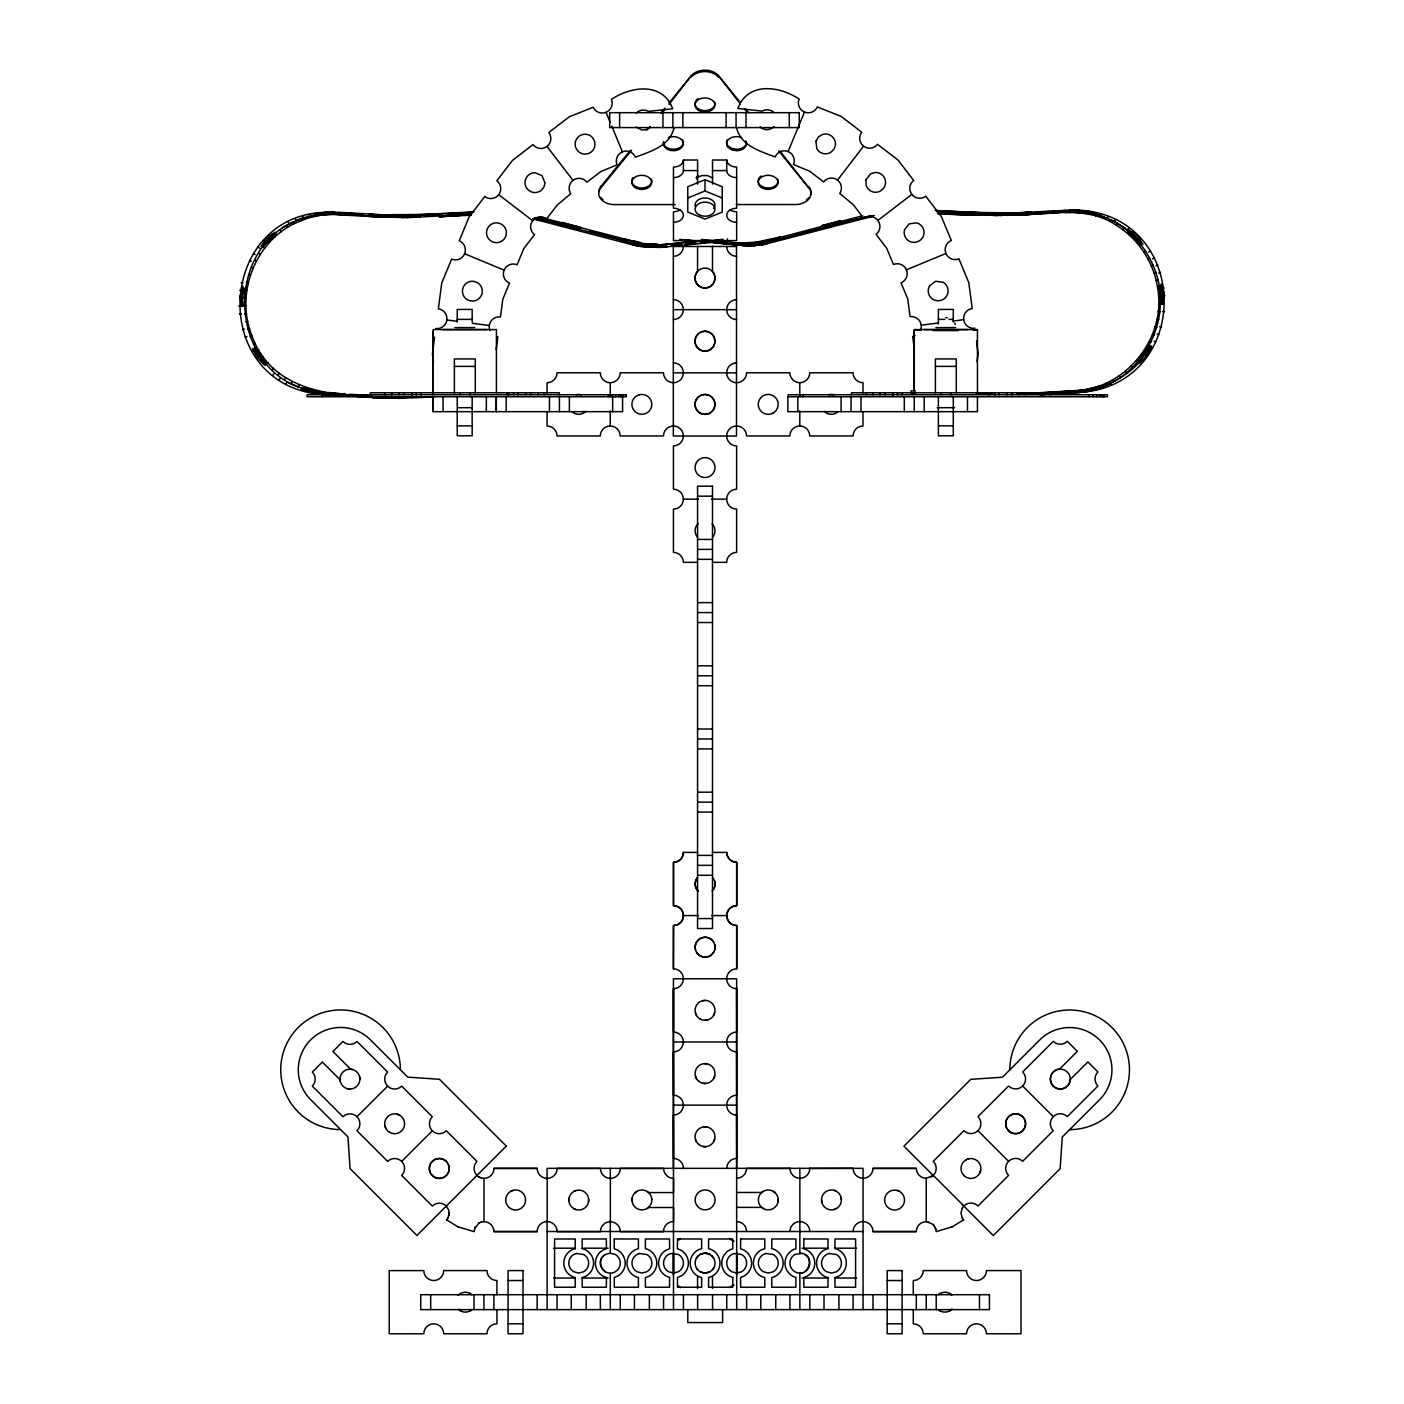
<?xml version="1.0" encoding="UTF-8"?>
<svg xmlns="http://www.w3.org/2000/svg" width="1404" height="1404" viewBox="0 0 1404 1404"><rect width="100%" height="100%" fill="white"/><g stroke="black" fill="none" stroke-linecap="round" stroke-linejoin="round"><path stroke-width="1.5" d="M673.429 1275.095L673.429 1253.316M673.429 1168.339L673.429 978.764L736.626 978.764L736.626 1168.339M736.626 1275.095L736.626 1253.316M1073.06 212.144L1069.339 212.162L1074.446 212.215L1074.516 210.196L1069.269 210.179L1089.381 211.618L1073.095 210.161L1073.06 212.144L1089.03 213.566L1084.134 212.653M415.373 216.865L402.334 217.55L354.317 215.672L339.926 214.865L339.943 212.864L333.766 212.478L314.303 213.777L334.45 212.232L324.043 212.443M873.112 216.198L766.654 243.857C760.371 246.753 723.481 244.822 754.51 245.016M343.734 214.549L343.752 212.548L328.922 212.215L331.098 212.109L331.151 214.11L407.511 217.62L471.533 214.356M245.331 287.451L243.822 306.002M1064.723 393.506L1079.571 392.471L1079.571 390.47L1049.086 394.471L1064.723 393.506L1064.758 391.505L1084.327 389.996M345.472 394.068L315.935 391.892L315.654 393.857C206.827 378.009 218.954 211.267 329.343 212.25M243.559 290.172L241.418 306.528L239.996 296.437L242.945 286.276L243.559 290.172L245.507 290.452M299.034 385.24L298.262 387.065C229.414 360.477 226.184 252.422 293.383 221.832L294.261 223.605C254.089 243.243 235.082 295.086 252.141 336.223C269.638 386.486 325.395 397.139 372.2 395.173M1039.943 394.717L1073.305 392.716L1073.323 390.856C1124.674 390.084 1166.619 338.785 1157.686 288.329C1153.948 262.706 1138.626 239.084 1116.584 225.43C1089.206 206.686 1055.211 213.338 1024.376 214.794L1024.323 213.443M1073.288 212.057L1075.552 212.074L1075.587 210.073M1057.651 393.717L1057.668 392.734L1042.014 394.612M1158.844 285.732C1169.041 337.557 1127.517 392.488 1073.305 392.716M776.763 238.066L780.326 236.978L749.613 243.576L749.578 245.56L765.285 243.278L871.2 215.567M766.426 243.664L766.233 241.909L751.035 244.015L751 245.998L747.016 245.946L714.847 242.945M1160.757 286.995L1161.266 284.029L1164.074 294.05L1162.881 304.264L1160.757 286.995L1158.809 287.311M1075.552 212.074L1076.482 210.091M1052.474 211.32L1077.5 210.056L1077.447 212.057L1080.659 212.302M243.524 288.785L241.962 296.595L242.523 305.159L240.558 305.195M402.334 217.55L402.386 215.549L473.955 211.864M393.102 215.163L396.63 217.322L385.117 216.971L389.417 216.918M407.511 217.62L407.581 215.619L473.534 212.267M667.795 246.42L644.594 246.928L644.664 244.928L640.873 244.524L657.651 244.401L644.664 244.928M714.548 242.172L660.828 247.402L652.93 247.262L653 245.279L643.962 243.436L645.401 244.243L645.103 246.209L644.067 246.016M862.688 215.742L764.706 241.453L765.127 243.401L757.44 244.928L757.247 242.945L769.357 239.663M383.871 216.936L380.431 216.795L380.502 214.794L370.937 214.426M394.875 215.233L396.7 215.321L394.489 215.286L394.401 217.216L393.032 217.164M395.788 217.216L395.858 215.233L407.581 215.619M378.904 216.778L378.975 214.794L402.386 215.549M380.431 216.795L380.221 214.777M239.926 298.21L241.874 298.315M384.064 216.742L384.169 214.759L395.858 215.233M384.169 214.759L372.446 214.689L384.134 215.391M568.796 1200.683L568.936 1198.086M588.504 1201.771L588.645 1199.174M631.976 1200.683L632.116 1198.086M778.062 1201.771L778.202 1199.174M295.349 218.813L296.068 220.656L314.531 215.549L333.643 214.461L333.766 212.478M340.207 395.244L328.641 394.454L328.764 392.453M338.82 214.233L338.943 212.25M742.014 244.858L746.823 245.665M1079.571 392.471C1193.698 385.135 1191.698 214.847 1077.5 210.056L1079.255 210.196M679.817 239.417L745.612 245.524L745.77 243.541L749.613 243.576M747.016 245.946L747.174 243.98L751.035 244.015M644.594 246.928L640.68 246.49L640.803 245.296L662.776 246.191M652.93 247.262L648.999 246.841L649.174 244.875L644.348 244.05M241.26 294.507L240.768 306.142L238.803 306.212M1080.36 212.618L1080.571 210.635M757.616 244.805L767.462 242.243L765.303 242.839M1080.501 212.759L1080.729 210.793L1065.004 210.354L1019.673 212.741L1019.76 214.724M1081.484 212.741L1081.712 210.758M496.174 349.596L497.876 336.662M449.21 1213.003L447.946 1218.11M448.929 1215.706L448.859 1210.441L446.296 1205.983M977.044 361.688L978.114 353.51L976.552 341.049M872.937 1231.641L916.233 1231.641L916.636 1228.939M434.573 337.048L432.432 353.79L433.503 361.969M741.663 245.261L741.926 243.296L745.77 243.541M743.049 245.682L743.313 243.699L747.174 243.98M317.234 393.787L320.656 393.998L300.982 389.505L316.514 393.699L317.515 391.821L320.902 392.032L301.913 387.802M319.27 393.699L319.708 391.751M328.641 394.454L320.832 393.611L321.13 391.646M636.995 244.7L636.819 245.858L640.68 246.49M316.514 393.699L317.515 391.821M318.813 393.594L319.112 391.628M758.423 244.559L745.612 245.524M624.376 239.382L622.639 238.627L640.961 243.418C643.225 249.456 613.618 237.557 624.341 240.646L589.733 231.151M641.716 243.454L640.593 245.367L644.296 245.998M1088.1 214.005L1088.504 212.057L1080.729 210.793M1108.177 216.462L1107.44 218.304L1092.716 213.864L1093.102 211.916M633.239 243.875L633.011 244.98L636.819 245.858L656.159 246.665M630.87 242.102L641.277 245.331L641.681 243.401L539.417 216.988M749.894 243.103C724.482 245.472 766.18 239.049 762.811 244.735L751 245.998M749.789 245.437L753.772 244.858M307.95 392.348L308.406 390.417M308.933 392.295L309.389 390.365M312.162 392.155L312.618 390.224M320.832 393.611L313.127 392.102L313.583 390.172M307.845 392.032L308.318 390.101L307.125 389.768M311.039 391.874L311.512 389.943M648.999 246.841L639.627 244.612L640.101 242.699M1095.559 215.9L1096.12 214.005L1088.504 212.057M1100.174 215.76L1100.736 213.847M303.948 389.996L304.58 388.101M313.127 392.102L305.598 389.926L306.212 388.03M303.159 389.785L303.79 387.89M1109.862 221.639L1110.739 219.866C1142.084 235.223 1161.494 269.866 1160.915 304.194C1163.425 298.561 1162.108 291.47 1160.301 285.696M1163.267 303.913L1161.319 303.755M1102.842 218.462L1103.562 216.602L1096.12 214.005M714.794 949.648L713.706 952.052A9.951 9.951 0 0 1 696.472 952.245L695.454 949.859A9.951 9.951 0 0 1 704.913 937.223A9.951 9.951 0 0 1 714.671 949.63A9.951 9.951 0 0 0 714.724 944.506M713.706 1015.232L714.671 1012.828M713.706 1078.412L714.671 1076.008M713.706 1141.61L714.671 1139.188M979.606 1173.2L980.571 1170.796M673.955 128.168C669.638 146.086 650.403 151.492 635.363 157.23L635.152 156.599A9.951 9.951 0 0 0 624.271 151.263L621.814 152.106A9.951 9.951 0 0 0 616.479 162.969L617.093 164.794L600.859 171.534L586.907 182.239L585.643 180.8A9.951 9.951 0 0 0 573.569 179.958L571.603 181.66A9.951 9.951 0 0 0 570.761 193.752L557.265 204.984L546.542 218.936L545.507 218.146A9.951 9.951 0 0 0 533.502 219.726L531.923 221.797A9.951 9.951 0 0 0 533.502 233.801L534.538 234.591L523.815 248.561L517.076 264.829L515.882 264.321A9.951 9.951 0 0 0 504.685 268.954L503.703 271.358A9.951 9.951 0 0 0 508.336 282.555L509.529 283.046L502.79 299.315L500.473 316.935A9.951 9.951 0 0 0 489.978 330.607M788.1 151.597L804.492 112.004M475.324 1226.552L474.061 1231.641L457.967 1226.798M474.394 1229.062L478.957 1222.902M962.319 1208.037L960.985 1213.003L962.249 1218.11M1125.973 228.554L1114.478 221.499L1115.355 219.708M286.03 383.836L286.96 382.081L305.598 389.926M291.207 383.59L292.137 381.853M262.548 246.735L269.322 238.592L276.36 233.678L262.32 247.473M695.822 100.895L696.331 100.053A9.951 7.038 0 0 1 697.911 98.596M727.43 139.593L726.921 140.453A9.951 7.038 0 0 0 727.921 145.788L731.554 148.368L736.538 149.298A9.951 7.038 0 0 0 743.576 147.244L745.155 145.788A9.951 7.038 0 0 0 746.489 142.26M1116.584 225.43L1117.619 223.727M279.291 379.747L280.361 378.097M284.468 379.501L285.556 377.851M1149.192 349.561L1145.98 354.387L1147.559 355.581M1145.576 353.773C1162.705 324.184 1121.252 382.379 1145.576 353.773L1147.173 354.949C1122.358 384.169 1164.758 324.675 1147.173 354.949M562.337 222.446L580.694 227.36M1122.954 229.782L1124.13 228.185M1127.57 229.642L1128.746 228.045M712.144 890.943L713.829 888.872A9.951 9.951 0 0 0 714.724 881.308M696.349 1258.247L697.911 1256.159M712.495 1269.602L713.706 1267.987M837.504 180.133L863.565 146.156A9.951 9.951 0 0 1 861.74 132.204L841.294 116.514L817.356 106.95A9.951 9.951 0 0 1 806.668 112.671L804.194 111.916A9.951 9.951 0 0 1 798.472 101.228L799.139 99.052C779.343 85.89 747.876 81.537 737.872 108.441L762.144 111.091A9.951 9.951 0 0 1 774.148 112.671M446.56 1219.9L447.876 1217.988M962.249 1208.16L963.899 1205.983A9.951 9.951 0 0 1 977.974 1205.983L1008.581 1175.376A9.951 9.951 0 0 1 1008.581 1161.301L977.974 1130.694A9.951 9.951 0 0 0 977.974 1116.619L1008.581 1086.012A9.951 9.951 0 0 0 1022.656 1086.012L1053.263 1116.619A9.951 9.951 0 0 0 1053.263 1130.694L1022.656 1161.301A9.951 9.951 0 0 0 1008.581 1161.301M272.938 375.079L274.149 373.517M278.115 374.833L279.326 373.288M712.495 537.223L713.583 535.837A9.951 9.951 0 0 0 713.706 525.886L712.144 523.797M1074.516 211.32L1072.831 212.197L1072.884 210.214L1074.516 212.197M254.949 347.701C260.477 365.093 276.799 371.92 255.528 347.964M598.753 191.734A15.76 11.144 0 0 1 601.087 186.205L630.221 150.526M646.858 130.133L649.631 126.729M660.74 113.145L664.899 108.038M669.059 102.948L691.242 75.763A15.76 11.144 0 0 1 718.55 75.781L740.434 102.615M675.201 204.58L614.057 204.598A15.76 11.144 0 0 1 601.087 187.609L631.607 150.228M662.126 112.846L664.899 109.459M669.059 104.352L691.242 75.763M1128.763 233.38L1127.552 231.502L1136.345 238.066L1141.487 245.507L1128.763 233.38L1130.027 231.853L1128.781 229.94L1137.731 236.644L1143.014 244.261L1130.027 231.853M1130.799 233.31L1132.08 231.8M274.026 233.977L275.149 232.134L266.058 238.978L260.986 246.49L274.026 233.977L275.289 235.486M1128.939 234.696L1130.238 233.204M1130.08 234.731L1131.378 233.257M1132.466 234.591L1133.783 233.099M272.183 369.638L273.534 368.181M1138.468 363.232C1125.271 377.325 1107.194 386.609 1088.153 389.592M657.914 246.367L652.456 247.069L652.316 245.086M401.684 1161.406A9.951 9.951 0 0 0 387.609 1161.406L357.002 1130.799A9.951 9.951 0 0 0 357.002 1116.742L387.609 1086.134A9.951 9.951 0 0 0 401.684 1086.134L432.292 1116.742A9.951 9.951 0 0 0 432.292 1130.799L401.684 1161.406A9.951 9.951 0 0 1 401.684 1175.481L432.292 1206.089A9.951 9.951 0 0 1 446.367 1206.089M1134.467 240.102L1135.889 238.75M1139.065 239.961L1140.504 238.592M649.631 245.016L653.843 244.629M266.725 363.917L268.182 362.601M645.787 244.822L650.034 244.629M641.961 244.419L646.244 244.419M645.752 246.788L663.478 246.858L654.018 246.613M274.57 233.257L270.112 236.943L268.813 235.451M641.821 246.367L651.754 247.016L647.911 246.648M638.188 243.787L640.961 243.418M1139.504 245.981L1141.048 244.752M458.213 1295.225L460.266 1293.611A9.951 9.951 0 0 1 470.428 1293.611M763.197 1191.364L761.81 1192.47L736.679 1192.47M952 1309.125L949.964 1310.722A9.951 9.951 0 0 1 939.802 1310.722L938.416 1309.634L940.013 1310.845M774.148 126.746L769.69 129.308A9.951 9.951 0 0 1 760.073 126.746M877.833 220.481L911.88 194.349M605.335 1254.492C594.015 1260.476 604.457 1278.535 615.285 1271.726A9.951 9.951 0 0 0 615.285 1254.492L610.301 1253.158L605.335 1254.492A9.951 9.951 0 0 0 605.335 1271.726M977.974 1130.694L975.903 1132.273A9.951 9.951 0 0 1 963.899 1130.694L933.291 1161.301A9.951 9.951 0 0 1 933.291 1175.376L963.899 1205.983M802.456 1253.509L795.243 1254.299A9.951 9.951 0 0 0 794.559 1271.533C808.493 1280.308 816.795 1253.298 799.876 1253.158M962.495 1204.72L993.312 1235.538L1060.143 1168.69L1062.266 1137.029L1099.56 1099.736A42.295 42.295 0 0 0 1099.56 1039.925A42.295 42.295 0 0 0 1039.75 1039.925L1002.456 1077.219L970.796 1079.325L903.948 1146.173L933.221 1175.446L926.184 1178.395M931.15 1177.061L933.221 1175.481M256.581 357.985L258.16 356.809L254.931 351.983M257.564 357.95C282.116 384.871 239.031 326.641 257.564 357.95L259.143 356.756M260.775 357.792L262.355 356.616M261.758 357.757L263.338 356.563M585.608 411.495L583.52 413.057A9.951 9.951 0 0 1 573.569 412.934L572.183 411.828M837.907 411.828L836.275 413.057A9.951 9.951 0 0 1 826.324 412.934L824.288 411.319M470.217 1310.845L471.832 1309.634L470.428 1310.722A9.951 9.951 0 0 1 460.266 1310.722M635.029 1192.926L637.1 1191.364M646.84 1208.721L648.472 1207.51L673.569 1207.51L673.569 1221.691M940.013 1293.488L938.381 1294.699L939.802 1293.611A9.951 9.951 0 0 1 949.964 1293.611L951.35 1294.699M949.753 1310.845L951.368 1309.634M257.072 357.3L258.669 356.125M260.319 357.142L261.899 355.967M326.342 214.321L318.199 215.04L318.094 212.952M1144.014 252.281L1145.664 251.193M1148.63 252.141L1150.28 251.053M252.176 351.404L253.843 350.368M257.353 351.158L259.02 350.123M952.14 1226.903L963.688 1219.778M282.397 227.659L300.526 218.568L323.271 212.706L323.499 214.689L308.494 217.848L294.261 223.605M1099.244 386.872L1102.737 385.451L1084.274 389.926M1147.981 258.968L1149.7 258.02M1152.579 258.81L1154.316 257.862M1102.789 387.644L1083.783 391.927L1099.823 388.768L1102.789 387.644L1102.158 385.767M253.527 344.226L255.282 343.331M1151.35 265.953L1153.158 265.163M1155.948 265.812L1157.756 265.023M834.151 1209.511L836.556 1208.475M965.847 1159.774L968.234 1158.756M906.352 269.866L945.998 253.457M479.027 1223.024L481.432 1222.024M705.019 179.712L687.784 186.75L687.784 212.074L705.019 219.112L722.253 212.074L722.253 186.75L705.019 179.712L705.019 190.979L687.784 198.017M245.138 337.206L246.964 336.469M250.316 336.96L252.141 336.223M510.652 1191.241L513.074 1190.276A9.951 9.951 0 0 1 525.552 1200.174A9.951 9.951 0 0 1 512.899 1209.634L510.442 1208.475A9.951 9.951 0 0 1 510.723 1191.364L513.144 1190.399M576.096 1209.634L573.709 1208.598A9.951 9.951 0 0 1 573.92 1191.364L576.324 1190.399M700.227 1254.439L705.229 1253.158L710.178 1254.562M709.95 1271.796L704.966 1273.059L699.999 1271.655M754.738 245.524L750.034 245.121L762.565 244.471L780.115 238.978M1154.106 273.218L1155.966 272.587M1158.704 273.078L1160.581 272.446M839.399 223.183L873.376 215.532M242.559 329.694L244.436 329.115M247.736 329.449L249.631 328.887M952.21 1226.798L936.135 1231.641L935.854 1228.939M825.675 226.553L822.112 227.641L825.956 226.816M774.622 238.662L767.391 240.628M768.655 241.927L772.375 240.926M827.833 225.956L830.238 225.289M835.503 224.289L833.256 224.956L873.06 215.83M769.866 241.593L761.301 244.278L761.003 242.313L764.706 241.453M1086.766 389.628L1097.103 387.522M780.238 239.119L830.589 225.623L828.149 226.255M830.08 223.692L840.715 220.674L821.603 225.728L827.64 224.342M770.954 239.663L767.268 240.628M772.726 241.242L762.249 243.875L765.566 243.12L765.075 241.19L761.284 241.927L762.39 243.769M832.747 224.622L835.187 223.991M770.217 241.909L766.075 242.98L765.075 241.19M774.815 240.277L778.816 239.277M1156.212 280.695L1158.124 280.238M766.005 241.716C762.758 245.103 727.851 242.471 750.842 243.787M764.882 242.278L753.474 244.12L741.838 243.927M766.408 242.716L754.913 244.524L743.242 244.296M845.383 221.674L874.271 215.514M376.921 214.601L382.941 214.777L382.836 216.76L369.006 216.356L380.133 216.778M245.823 321.744L247.736 321.34M758.107 244.507C763.056 247.455 760.88 238.364 761.81 243.787M761.161 242.225L753.439 243.366L753.509 245.367M1160.845 287.241L1162.793 286.925M1157.686 288.329L1160.81 287.995M1161.108 288.224L1163.056 287.925M1162.284 288.189L1164.232 287.89M921.235 325.202L938.241 322.99M953.123 321.06L963.741 319.673M481.361 1221.901L484.011 1221.691A9.951 9.951 0 0 1 493.611 1229.062M239.382 314.127L241.33 313.899M244.559 313.882L246.507 313.654M686.047 243.927L687.82 243.734M702.614 1000.701L705.194 1000.42M704.878 1020.304L707.458 1020.006M974.832 328.167L973.358 328.343A9.951 9.951 0 0 1 963.881 320.796L963.583 318.217A9.951 9.951 0 0 1 971.129 308.74L972.235 308.617L968.795 282.678L958.897 258.792L957.686 259.284A9.951 9.951 0 0 1 946.507 254.65L945.506 252.246A9.951 9.951 0 0 1 950.139 241.049L951.35 240.558L941.452 216.69L925.71 196.174L924.692 196.964A9.951 9.951 0 0 1 912.67 195.384L911.091 193.331A9.951 9.951 0 0 1 912.67 181.309L913.706 180.519L897.963 160.003L877.518 144.331A9.951 9.951 0 0 1 863.565 146.156M802.456 1272.726L799.876 1273.024L799.876 1309.634M663.144 246.806L667.374 246.367M671.603 245.928L680.062 245.068L671.481 245.718M671.709 245.998L682.046 244.945M684.994 244.665L695.752 243.559L685.784 244.278M705.317 242.664L700.649 243.12M653 245.279L707.862 240.839M714.373 240.189L723.042 239.329M718.883 241.751L727.535 240.891L727.36 238.908M696.595 240.909L656.212 245.454M671.287 245.367L675.535 244.945M686.17 243.927L690.417 243.506M672.007 245.472L676.114 245.086M660.898 246.437L665.163 246.051M671.551 245.454L675.815 245.068L671.814 245.349M695.577 240.997L684.081 242.243L695.577 241.576M453.036 214.005L458.81 213.426L447.314 214.163M660.143 246.42L664.18 246.069M672.253 245.349L676.272 244.998M659.301 246.402L665.566 245.875M455.809 215.532L439.224 216.918L458.125 215.409M664.794 247.104L664.618 245.735L652.965 245.981L641.505 244.191M318.322 214.917L331.151 214.11L328.905 214.215M1017.97 214.847L1006.931 215.321L1030.554 214.285L994.471 215.391M651.456 244.524L663.267 244.928L647.683 244.085M1021.322 393.857L1033.046 393.383L1016.759 393.84M1078.781 212.162L1064.829 212.53L1064.811 210.53M1032.133 393.401L1038.907 392.945L1018.69 393.804M1159.335 295.595L1161.301 295.454M1162.179 295.489L1164.144 295.366M935.31 210.53L996.208 213.548L1030.448 212.302M1024.604 214.619L1030.448 214.285L996.261 215.532L937.381 212.618M1026.271 213.32L1036.029 212.724L1026.236 212.724M1024.007 393.84L1064.758 391.505M1158.476 296.068L1161.354 295.928M1162.196 295.946L1165.057 295.805M1024.692 212.724L1025.85 212.583M403.071 397.999L372.622 397.49L384.626 397.876L378.22 397.665M1019.637 393.84L1027.851 393.418M1029.957 393.295L1075.903 390.558L1076.026 392.541M1025.201 393.541L1027.359 393.418M1024.516 212.618L1031.396 212.232L1029.974 214.285L1044.4 213.566L1058.827 212.741L1058.827 210.74M1030.22 214.285L1031.501 214.215M750.719 245.261L754.65 245.033M1028.904 393.295L1026.412 393.664L1033.046 393.331L1029.816 393.506M1036.012 212.25L1050.403 211.46M373.148 397.455L365.11 396.963L376.956 397.472M329.062 212.215L331.098 212.109M463.215 214.408L469.743 214.075M1034.45 393.331L1033.484 393.383M1017.882 212.864L1006.861 213.338L1022.902 212.811M363.425 396.665L392.541 396.648M460.073 213.583L449.438 214.057L464.478 213.513M441.031 216.234L460.161 215.567M464.391 215.374L470.726 215.075M992.277 213.303L1022.323 212.899M387.943 396.63L372.604 396.77M325.359 212.373L327.044 212.302M325.465 214.356L327.097 214.285M447.472 216.146L470.954 215.251M433.783 397.016L398.859 398.367L374.271 397.279M1031.203 393.436L1032.782 393.383M240.944 306.107L242.91 306.054M243.98 305.967L245.946 305.897M1025.903 393.822L1033.484 393.611M438.75 214.268L380.502 214.794M395.858 216.83L408.775 216.655M387.715 217.058L420.27 216.918M387.785 215.075L439.645 214.847L385.187 214.987L394.489 215.286M630.115 243.155L642.312 245.963L657.721 246.7M385.117 216.971L406.984 216.918M673.464 222.306A9.951 7.038 0 0 0 683.415 215.268A9.951 7.038 0 0 0 673.464 208.231L673.464 167.058A9.951 7.038 0 0 0 683.415 160.021L697.595 160.021L697.595 184.135M736.661 222.306A9.951 7.038 0 0 1 726.71 215.268A9.951 7.038 0 0 1 736.661 208.231L736.661 167.058A9.951 7.038 0 0 1 726.71 160.021L712.53 160.021L712.53 184.117M673.464 177.624A9.951 7.038 0 0 0 683.415 170.586L697.595 170.586M712.53 170.586L726.71 170.586A9.951 7.038 0 0 0 736.661 177.624M736.328 204.545L795.278 204.528A15.672 11.074 0 0 0 808.844 187.908L780.115 151.263M991.944 212.952L1015.303 212.969L950.49 212.057M746.173 245.138L750.21 245.156M673.323 309.67L736.503 309.67M457.248 319.375L472.165 319.375M938.381 319.375L944.769 319.375M949.034 319.375L953.298 319.375M454.878 327.588L474.78 327.588M935.889 327.588L955.791 327.588M920.831 330.08L914.285 330.08L914.285 336.627M973.112 330.08L977.482 330.08M933.397 330.572L958.283 330.572M454.387 366.391L475.272 366.391M935.397 366.391L956.282 366.391M673.323 372.85L736.503 372.85M457.792 407.686L471.867 407.686M937.223 407.686L954.457 407.686M433.116 411.67L433.116 396.753L433.046 411.67L622.604 411.67L622.534 394.752M457.248 425.851L472.165 425.851M938.381 425.851L953.298 425.851M697.56 496.156L712.495 496.156M610.249 410.863L610.249 426.009A9.951 9.951 0 0 1 620.199 435.96L663.478 435.96A9.951 9.951 0 0 1 673.429 426.009A9.951 9.951 0 0 1 683.379 435.96A9.951 9.951 0 0 1 673.429 445.91L673.429 489.206A9.951 9.951 0 0 1 683.379 499.157L698.543 499.157M711.53 499.157L726.675 499.157A9.951 9.951 0 0 0 736.626 509.108L736.626 552.386A9.951 9.951 0 0 0 726.675 562.337L712.495 562.337M697.56 539.434L712.495 539.434M697.56 549.385L712.495 549.385M697.56 559.336L712.495 559.336M697.56 562.337L683.379 562.337A9.951 9.951 0 0 0 673.429 552.386L673.429 509.108A9.951 9.951 0 0 0 683.379 499.157M697.56 602.632L712.495 602.632M697.56 612.583L712.495 612.583M697.56 622.534L712.495 622.534M697.56 665.812L712.495 665.812M697.56 675.763L712.495 675.763M697.56 685.714L712.495 685.714M697.56 729.009L712.495 729.009M697.56 738.96L712.495 738.96M697.56 748.911L712.495 748.911M697.56 792.189L712.495 792.189M697.56 802.14L712.495 802.14M697.56 812.091L712.495 812.091M697.683 852.403L683.379 852.386A9.951 9.951 0 0 1 673.429 862.337L673.429 905.633A9.951 9.951 0 0 1 683.379 915.584L698.543 915.584M712.495 852.386L726.798 852.403A9.951 9.951 0 0 0 736.749 862.354L736.749 905.65A9.951 9.951 0 0 0 726.798 915.601A9.951 9.951 0 0 0 736.749 925.552L736.749 968.83A9.951 9.951 0 0 0 726.675 978.764A9.951 9.951 0 0 0 736.626 988.714L736.749 1032.028A9.951 9.951 0 0 0 726.675 1041.961A9.951 9.951 0 0 0 736.626 1051.912L736.749 1095.208A9.951 9.951 0 0 0 726.675 1105.141A9.951 9.951 0 0 0 736.626 1115.092L736.749 1158.405A9.951 9.951 0 0 0 726.728 1168.339M697.56 855.387L712.495 855.387M697.56 865.338L712.495 865.338M697.56 875.289L712.495 875.289M711.53 915.584L726.675 915.584A9.951 9.951 0 0 1 736.626 905.633L736.626 862.337A9.951 9.951 0 0 1 726.675 852.386M697.56 918.567L712.495 918.567M673.429 1041.961L736.626 1041.961M673.429 1105.141L736.626 1105.141M493.892 1168.339L537.17 1168.339A9.951 9.951 0 0 0 547.191 1178.395L547.191 1221.691M935.784 1229.062L933.291 1224.481L926.254 1221.568L926.254 1178.289A9.951 9.951 0 0 1 916.303 1168.339L873.007 1168.339A9.951 9.951 0 0 1 863.056 1178.289A9.951 9.951 0 0 1 853.106 1168.339L809.757 1168.444M537.241 1168.444L493.962 1168.444A9.951 9.951 0 0 1 484.011 1178.395L484.011 1221.691M789.855 1168.444L746.559 1168.444A9.951 9.951 0 0 1 736.679 1178.289M872.937 1168.444L916.233 1168.444M736.679 1207.387L761.793 1207.387L763.407 1208.598M493.892 1231.519L537.17 1231.519A9.951 9.951 0 0 1 547.121 1221.568A9.951 9.951 0 0 1 557.072 1231.519M547.121 1231.519L863.056 1231.519M916.303 1231.519L873.007 1231.519A9.951 9.951 0 0 0 863.056 1221.568A9.951 9.951 0 0 0 853.106 1231.519M537.241 1231.641L493.962 1231.641L493.541 1228.939M557.142 1231.641L600.421 1231.641A9.951 9.951 0 0 1 610.371 1221.691L610.371 1178.395A9.951 9.951 0 0 0 620.322 1168.444L663.618 1168.444A9.951 9.951 0 0 0 673.569 1178.395L673.569 1192.575L648.437 1192.575L647.051 1191.487M663.618 1231.641L620.322 1231.641A9.951 9.951 0 0 0 610.371 1221.691M553.65 1248.191L575.447 1248.191M581.976 1248.191L608.125 1248.191M802.053 1248.191L828.202 1248.191M834.731 1248.191L856.528 1248.191M553.65 1278.044L575.447 1278.044M581.976 1278.044L608.125 1278.044M802.053 1278.044L828.202 1278.044M834.731 1278.044L856.528 1278.044M508.072 1280.536L523.008 1280.536M887.188 1280.536L902.123 1280.536M508.072 1323.814L523.008 1323.814M887.188 1323.814L902.123 1323.814M991.715 213.004L1012.793 213.057M1012.863 215.058L955.422 214.443M746.559 245.209L750.508 245.226M1078.57 212.144L1076.429 212.092M937.521 213.583L1015.373 214.952L962.056 214.935L964.092 215.058L937.854 213.706M1075.376 210.249L1072.884 210.214L1076.657 210.319M1160.213 302.895L1162.196 302.931M639.838 244.507L637.907 244.05L639.469 244.489M650.105 246.63L655.159 246.735M1161.477 303.352L1163.442 303.387M1158.616 303.843L1162.512 303.931M368.883 214.356L377.518 214.654M368.919 216.356L377.43 216.637M357.142 396.7L374.219 397.507M372.92 397.472L375.061 397.367M976.868 393.243L992.154 393.804M385.837 214.882L383.31 214.777L383.222 216.778L385.749 216.865M387.135 214.935L388.417 214.987M387.048 216.918L388.346 216.971M915.426 390.979L911.091 390.821L910.95 392.804L915.303 392.962M976.113 393.26L991.277 393.84M367.199 216.286L368.866 216.356L368.69 214.865M370.744 214.443L378.975 214.794M647.068 246.42L655.65 247.192M936.801 210.582L979.483 212.671M938.82 212.671L949.525 213.197M968.778 214.145L990.189 215.181M362.969 214.092L339.943 212.864M370.919 395.173L365.233 394.945L368.62 395.208M372.481 214.215L343.752 212.548M349.35 394.278L367.111 395.261M704.281 1063.635L706.861 1063.776M703.193 1083.326L705.791 1083.467M704.281 1126.815L706.861 1126.956M703.193 1146.524L705.791 1146.664M704.281 1253.193L706.861 1253.333M703.193 1272.901L705.791 1273.042M650.192 246.49L654.159 246.718M243.085 298.052L246.051 298.122M326.167 394.857L323.464 394.7L323.569 392.699L326.132 392.857L326.167 394.857L330.028 395.103M333.643 214.461L339.926 214.865M243.12 297.595L245.086 297.718M239.944 297.736L241.892 297.876M948.349 213.794L944.453 213.531L952.825 214.233M1077.5 210.056L1078.816 210.161M953.281 212.162L960.582 212.741M950.771 211.969L958.09 212.636M945.84 317.637L947.402 317.76M695.893 240.839L693.997 240.681L695.401 240.839M742.365 244.928L712.407 242.26M707.3 241.821L709.897 242.05M742.488 244.945L714.882 242.576L742.839 245.016M715.759 240.575L718.023 240.786M701.351 239.452L741.926 243.296M734.625 242.857L743.313 243.699M680.133 239.575L695.313 241.049M713.513 242.488L742.856 245.384M435.714 328.466L437.188 328.624A9.951 9.951 0 0 0 446.683 321.077L446.963 318.497A9.951 9.951 0 0 0 439.417 309.02L438.329 308.898L441.751 282.976L451.649 259.073L452.86 259.565A9.951 9.951 0 0 0 464.04 254.931L465.04 252.527A9.951 9.951 0 0 0 460.407 241.348L459.213 240.839L469.094 216.971L484.836 196.455L485.854 197.244A9.951 9.951 0 0 0 497.876 195.665L499.455 193.612A9.951 9.951 0 0 0 497.876 181.59L496.841 180.8L512.583 160.302L533.029 144.612A9.951 9.951 0 0 0 546.981 146.455L573.043 180.414M1162.688 311.46L1164.653 311.688M1158.072 311.6L1160.037 311.828M350.21 395.138L329.694 392.523L329.694 394.506M341.628 394.857L345.507 395.314M446.805 319.954L457.423 321.34M472.306 323.271L489.312 325.5M928.764 1222.024L926.184 1221.691A9.951 9.951 0 0 0 916.566 1229.062M481.361 1177.938L484.011 1178.395M352.65 1069.515L350.649 1069.216L332.906 1051.473L342.927 1041.452A9.951 9.951 0 0 0 357.002 1041.452L387.609 1072.059A9.951 9.951 0 0 0 387.609 1086.134M347.262 1088.662L349.842 1089.048M244.875 290.101L246.823 290.382M241.014 290.277L242.962 290.575M239.698 290.347L241.646 290.628M580.185 229.291L561.846 224.359L565.882 224.833M243.594 289.154L245.524 289.47M241.295 289.277L243.243 289.575M1085.116 212.618L1092.716 213.864M637.785 242.945L640.452 243.348L640.242 245.331L633.011 244.98L533.432 218.989M644.91 246.016L641.33 245.402L641.786 243.383L640.663 243.208L645.401 244.243M638.767 243.313L642.488 243.98M625.254 240.839L628.413 241.506M310.284 390.786L314.057 391.523M532.695 218.585L562.407 224.675L532.958 218.48M1156.878 319.287L1158.809 319.673M575.271 226.307L577.5 226.799M640.171 245.103L645.103 246.209M535.064 217.638L564.496 224.587M633.379 242.752L642.769 245.384M246.349 282.292L248.262 282.748M241.172 282.537L243.085 282.994M633.116 241.892L635.433 242.453L632.098 241.646M632.625 243.822L634.906 244.401M535.17 217.936L641.277 245.331M633.871 240.839L640.294 242.559L639.627 244.612M1159.634 326.676L1161.512 327.255M1155.018 326.834L1156.914 327.395M564.075 223.183L565.777 223.745M577.606 227.869L580.484 228.887M248.473 274.64L250.351 275.272M305.001 389.101L302.667 388.188M1157.124 334.029L1158.967 334.766M1152.508 334.187L1154.351 334.907M897.051 1190.399L899.455 1191.364A9.951 9.951 0 0 1 899.666 1208.598L897.279 1209.634A9.951 9.951 0 0 1 884.643 1200.174A9.951 9.951 0 0 1 897.051 1190.399L899.525 1191.241M833.923 1190.276L836.345 1191.241M705.019 190.979L722.253 198.017M464.548 253.738L504.194 270.165M478.957 1176.956L481.432 1178.061M397.332 1114.197L399.719 1115.215M251.263 267.216L253.071 268.006M1103.562 216.602L1114.478 221.499M1154 341.137L1155.755 342.032M1149.385 341.295L1151.157 342.172M254.668 260.056L256.388 261.004M249.491 260.302L251.211 261.249M446.49 1219.778L458.037 1226.903M1145.664 348.087L1147.349 349.122M258.669 253.229L260.319 254.317M253.492 253.475L255.142 254.563M1142.698 353.878L1144.295 355.036M1145.102 354.422L1146.682 355.598M1142.242 354.51L1143.839 355.686M1141.364 354.545L1142.944 355.721M949.753 1293.488L951.824 1295.05M773.148 1191.241L775.236 1192.803M470.217 1293.488L471.832 1294.699M458.388 1309.283L460.477 1310.845M636.398 127.027L640.856 129.607A9.951 9.951 0 0 0 650.473 127.027M498.666 194.647L532.713 220.761M432.292 1130.799L434.345 1132.396A9.951 9.951 0 0 0 446.367 1130.799L476.974 1161.406A9.951 9.951 0 0 0 476.974 1175.481L479.027 1177.061M263.25 246.771L264.794 248.017M258.073 247.016L259.617 248.262M1130.553 232.099L1133.537 234.556M1136.538 360.582L1138.012 361.899M712.776 178.115L707.511 175.57L702.369 175.57A9.951 7.038 0 0 0 696.331 178.852M268.375 240.751L269.796 242.12M263.197 240.997L264.619 242.365M1131.185 366.181L1132.554 367.62M273.991 235.223L275.289 236.697M272.78 235.275L274.096 236.749M270.007 235.398L271.323 236.89M271.727 234.082L273.008 235.591M745.91 109.336L748.648 112.689M718.55 75.781L740.434 104.036M744.541 109.056L747.279 112.425M778.746 151L808.844 187.908M1125.394 371.288L1126.622 372.85M712.495 877.518L713.706 878.922A9.951 9.951 0 0 1 713.706 888.855M711.986 1256.001L713.583 1258.037M696.472 1268.198L697.56 1269.585M962.319 1217.988L963.618 1219.9M933.221 1224.604L934.801 1226.657M697.56 537.241L696.349 535.626A9.951 9.951 0 0 1 698.086 523.622M280.063 230.186L281.239 231.783M1119.164 375.868L1120.252 377.518M286.539 225.711L287.574 227.413M745.647 140.997L746.156 141.857A9.951 7.038 0 0 1 745.155 147.192L743.576 148.648A9.951 7.038 0 0 1 736.538 150.702L731.554 149.772L727.921 147.192A9.951 7.038 0 0 1 726.921 141.857L727.921 140.154A9.951 7.038 0 0 1 733.959 136.872L736.538 136.644A9.951 7.038 0 0 1 741.505 137.574M682.467 139.593L682.958 140.453A9.951 7.038 0 0 1 681.958 145.788L680.378 147.244A9.951 7.038 0 0 1 666.321 147.244L664.724 145.788A9.951 7.038 0 0 1 663.39 142.26M1112.582 379.87L1113.53 381.625M288.189 222.078L289.084 223.85M1110.283 383.152L1111.073 384.959M1105.668 383.292L1106.457 385.117M695.454 1013.056L696.472 1015.443M695.454 1076.236L696.472 1078.623M695.454 1139.434L696.472 1141.821M954.702 323.078L955.299 324.517M736.591 127.887C740.908 145.788 760.143 151.193 775.183 156.95L775.394 156.318A9.951 9.951 0 0 1 786.275 150.983L788.732 151.808A9.951 9.951 0 0 1 794.067 162.689L793.453 164.514L809.704 171.235L823.657 181.958L824.903 180.519A9.951 9.951 0 0 1 836.995 179.677L838.943 181.379A9.951 9.951 0 0 1 839.785 193.471L853.281 204.686L864.004 218.655L865.039 217.866A9.951 9.951 0 0 1 877.044 219.445L878.623 221.516A9.951 9.951 0 0 1 877.044 233.52L876.008 234.31L886.731 248.28L893.471 264.531L894.664 264.04A9.951 9.951 0 0 1 905.861 268.673L906.861 271.077A9.951 9.951 0 0 1 902.21 282.274L901.017 282.766L907.756 299.034L910.073 316.637A9.951 9.951 0 0 1 920.568 330.309M606.054 112.302L610.143 122.201M611.793 126.149L622.446 151.878M384.994 1126.236L385.96 1128.64M300.526 218.568L301.263 220.41M1100.718 385.819L1101.35 387.697M1103.105 385.942L1103.719 387.82M1101.649 385.977L1102.263 387.873M1099.946 386.03L1100.578 387.925M1098.49 386.082L1099.121 387.978M307.932 215.953L308.494 217.848M302.755 216.181L303.317 218.094M1095.91 387.855L1096.384 389.768M1093.067 387.943L1093.558 389.873M1095.699 388.083L1096.173 390.031M1094.839 388.118L1095.295 390.049M1091.961 388.206L1092.435 390.137M1091.101 388.241L1091.557 390.172M315.531 213.987L315.935 215.935M310.354 214.233L310.758 216.181M1087.433 389.54L1087.749 391.505M1085.397 389.61L1085.713 391.576M1084.941 389.68L1085.239 391.663M1083.537 389.733L1083.835 391.698M761.723 241.857L762.003 243.822M914.373 349.315L912.67 336.363A9.951 9.951 0 0 0 915.18 335.696M359.599 1076.622L359.915 1079.202A9.951 9.951 0 0 1 344.875 1087.644A9.951 9.951 0 0 1 345.086 1070.41A9.951 9.951 0 0 1 359.915 1079.202M340.312 1081.554L340.101 1079.799L322.341 1062.021L312.32 1072.059A9.951 9.951 0 0 1 312.32 1086.134L342.927 1116.742A9.951 9.951 0 0 1 357.002 1116.742M322.165 212.759L322.411 214.724M319.182 212.899L319.428 214.882M841.119 1197.507L841.417 1200.087A9.951 9.951 0 0 1 826.359 1208.458A9.951 9.951 0 0 1 826.623 1191.224A9.951 9.951 0 0 1 841.417 1200.087M821.515 1199.771L821.814 1202.351M323.306 212.636L323.517 214.601M320.182 212.776L320.393 214.759M1162.688 292.05L1163.196 301.755M758.915 245.384L758.722 243.401M660.828 247.402L660.687 245.419M1069.62 210.214L1069.743 212.197M1080.501 390.417L1080.624 392.4M1065.004 210.354L1065.127 212.337M1020.761 212.759L1020.866 214.742M1012.547 213.303L1012.635 215.286M1011.319 213.268L1011.406 215.251M1020.392 212.776L1020.48 214.759M1009.178 213.215L1009.248 215.198M1008.019 215.163L1007.949 213.18M754.966 245.805L754.896 243.822M1010.81 213.285L1010.88 215.268M1000.806 213.724L1000.876 215.707M1008.774 213.232L1008.827 215.216M996.261 215.532L996.208 213.548M329.958 212.162L330.028 214.163M656.879 247.437L656.826 245.454M648.508 247.104L648.472 245.121M330.747 212.144L330.8 214.145M344.419 395.524L344.384 393.541M1104.176 394.752L1104.176 396.753M1103.667 394.752L1103.667 396.753M1102.175 394.752L1102.175 396.753M1099.806 394.752L1099.806 396.753M1096.717 394.752L1096.717 396.753M1093.119 394.752L1093.119 396.753M1089.258 394.752L1089.258 396.753M1040.487 394.752L1040.487 392.769L851.421 392.769L851.421 394.752M1025.569 392.769L1025.569 394.752M1019.093 392.769L1019.093 394.752M1011.793 392.769L1011.793 394.752M1006.808 392.769L1006.808 394.752M999.192 392.769L999.192 394.752M994.558 392.769L994.558 394.752M989.574 392.769L989.574 394.752M988.311 392.769L988.311 394.752M979.483 1294.699L979.483 1309.634M977.482 393.278L977.43 329.571L914.25 329.571L914.25 392.769M977.43 396.753L977.43 411.67L787.872 411.67L787.872 396.753L1107.423 396.753L1107.423 394.752L788.241 394.752L788.241 396.753M967.988 329.571L923.709 329.571M967.479 396.753L967.479 411.67M956.282 392.769L956.282 358.933L935.397 358.933L935.397 392.769M953.298 321.972L953.298 309.424L938.381 309.424L938.381 324.078M953.298 396.753L953.298 435.802L938.381 435.802L938.381 396.753M950.929 392.769L950.929 394.752M940.978 392.769L940.978 394.752M936.205 1294.699L936.205 1309.634M926.254 1294.699L926.254 1309.634M924.201 396.753L924.201 411.67M916.303 1294.699L916.303 1309.634M914.285 339.733L914.285 393.278M914.25 396.753L914.25 411.67M913.284 1294.699L913.284 1280.536A9.951 9.951 0 0 0 923.235 1270.585L966.531 1270.585A9.951 9.951 0 0 0 976.482 1280.536A9.951 9.951 0 0 0 986.433 1270.585L1021.006 1270.585L1021.006 1333.8L986.433 1333.765A9.951 9.951 0 0 0 976.482 1323.814A9.951 9.951 0 0 0 966.531 1333.765L923.235 1333.765A9.951 9.951 0 0 0 913.284 1323.814L913.284 1309.634M904.299 396.753L904.299 411.67M902.333 392.769L902.333 394.752M897.367 392.769L897.367 394.752M893.26 392.769L893.26 394.752M892.716 392.769L892.716 394.752M885.099 392.769L885.099 394.752M880.132 392.769L880.132 394.752M873.007 1294.699L873.007 1309.634M872.814 392.769L872.814 394.752M866.356 392.769L866.356 394.752M863.056 1309.634L863.056 1168.339L547.121 1168.339L547.121 1179.22M863.004 392.857L863.004 382.73A9.951 9.951 0 0 1 853.053 372.78L809.757 372.78A9.951 9.951 0 0 1 799.806 382.73L799.806 395.717M863.004 411.828L863.004 426.009A9.951 9.951 0 0 0 853.053 435.96L809.757 435.96A9.951 9.951 0 0 0 799.806 426.009L799.806 410.863M861.003 396.753L861.003 411.67M853.106 1294.699L853.106 1309.634M851.052 396.753L851.052 411.67M841.101 396.753L841.101 411.67M838.925 1294.699L838.925 1309.634M824.008 1294.699L824.008 1309.634M809.827 1294.699L809.827 1309.634M803.158 394.752L803.158 396.753M799.876 1168.339L799.876 1253.21M797.823 396.753L797.823 411.67M789.925 1294.699L789.925 1309.634M789.294 112.671L789.294 127.588M775.745 1294.699L775.745 1309.634M760.81 1294.699L760.81 1309.634M746.63 1294.699L746.63 1309.634M746.015 112.671L746.015 127.588M736.749 1252.315L736.749 1273.954M736.626 968.813L736.626 925.534A9.951 9.951 0 0 1 726.675 915.584M736.626 988.714L736.679 1309.634M736.065 112.671L736.065 127.588M726.71 160.021L726.71 170.586M726.728 1294.699L726.728 1309.634M726.114 112.671L726.114 127.588M722.621 1309.634L722.621 1322.568L687.802 1322.568L687.802 1309.634M712.495 246.402L712.495 271.498L713.706 273.131A9.951 9.951 0 0 1 713.583 283.082L711.986 285.117A9.951 9.951 0 0 1 697.911 284.942L696.349 282.871A9.951 9.951 0 0 1 696.472 272.92L697.56 271.534L697.56 246.402M712.495 1275.885L712.495 1288.433M712.548 1294.699L712.548 1309.634M697.56 1275.867L697.56 1288.433M697.63 1294.699L697.63 1309.634M683.415 160.021L683.415 170.586M683.45 1294.699L683.45 1309.634M682.835 112.671L682.835 127.588M673.499 1309.634L673.429 988.714A9.951 9.951 0 0 0 683.379 978.764A9.951 9.951 0 0 0 673.429 968.813L673.551 925.552A9.951 9.951 0 0 0 683.379 915.584M673.551 988.732L673.551 1032.028A9.951 9.951 0 0 1 683.379 1041.961A9.951 9.951 0 0 1 673.429 1051.912L673.551 1095.208A9.951 9.951 0 0 1 683.379 1105.141A9.951 9.951 0 0 1 673.429 1115.092L673.551 1158.405M673.551 1252.315L673.551 1273.954M673.429 968.813L673.429 925.534A9.951 9.951 0 0 0 683.502 915.601A9.951 9.951 0 0 0 673.551 905.65L673.551 862.354A9.951 9.951 0 0 0 683.502 852.403M672.885 112.671L672.885 127.588M663.548 1294.699L663.548 1309.634M662.934 112.671L662.934 127.588M649.368 1294.699L649.368 1309.634M634.433 1294.699L634.433 1309.634M623.043 394.752L623.043 396.753M621.042 394.752L621.042 396.753M620.252 1294.699L620.252 1309.634M619.638 112.671L619.638 127.588M618.673 394.752L618.673 396.753M615.584 394.752L615.584 396.753M612.653 396.753L612.653 411.67M611.986 394.752L611.986 396.753M547.069 392.857L547.069 382.73A9.951 9.951 0 0 0 557.019 372.78L600.298 372.78A9.951 9.951 0 0 0 610.249 382.73L610.249 395.717M610.301 1168.339L610.301 1179.22M610.301 1220.62L610.301 1253.158M610.301 1273.059L610.301 1309.634M608.125 394.752L608.125 396.753M601.087 186.205L601.087 187.609M600.35 1294.699L600.35 1309.634M586.188 1294.699L586.188 1309.634M571.252 1294.699L571.252 1309.634M569.375 396.753L569.375 411.67M559.354 394.752L559.354 392.769L370.287 392.769L370.287 394.752M559.424 396.753L559.424 411.67M557.072 1294.699L557.072 1309.634M549.473 396.753L549.473 411.67M547.069 411.828L547.069 426.009A9.951 9.951 0 0 1 557.019 435.96L600.298 435.96A9.951 9.951 0 0 1 610.249 426.009M547.121 1220.62L547.121 1309.634M544.436 392.769L544.436 394.752M537.96 392.769L537.96 394.752M537.17 1294.699L537.17 1309.634M530.659 392.769L530.659 394.752M525.675 392.769L525.675 394.752M518.058 392.769L518.058 394.752M513.425 392.769L513.425 394.752M508.441 392.769L508.441 394.752M507.177 392.769L507.177 394.752M506.177 396.753L506.177 411.67M496.928 1294.699L496.928 1280.536A9.951 9.951 0 0 1 486.977 1270.585L443.699 1270.585A9.951 9.951 0 0 1 433.748 1280.536A9.951 9.951 0 0 1 423.797 1270.585L389.224 1270.62L389.224 1333.8L423.797 1333.765A9.951 9.951 0 0 1 433.748 1323.814A9.951 9.951 0 0 1 443.699 1333.765L486.977 1333.765A9.951 9.951 0 0 1 496.928 1323.814L496.928 1309.634M496.419 392.769L496.419 329.571L433.239 329.571L433.239 392.769M493.892 1294.699L493.892 1309.634M486.96 329.571L442.681 329.571M486.346 396.753L486.346 411.67M483.941 1294.699L483.941 1309.634M475.272 392.769L475.272 358.933L454.387 358.933L454.387 392.769M473.99 1294.699L473.99 1309.634M472.165 321.972L472.165 309.424L457.248 309.424L457.248 321.972M472.165 396.753L472.165 435.802L457.248 435.802L457.248 396.753M469.796 392.769L469.796 394.752M459.845 392.769L459.845 394.752M443.067 396.753L443.067 411.67M432.818 331.607L432.818 394.787M430.695 1294.699L430.695 1309.634M421.218 392.769L421.218 394.752M416.233 392.769L416.233 394.752M412.127 392.769L412.127 394.752M411.583 392.769L411.583 394.752M403.983 392.769L403.983 394.752M398.999 392.769L398.999 394.752M391.681 392.769L391.681 394.752M385.222 392.769L385.222 394.752M322.025 394.752L322.025 396.753M340.575 1129.588A59.81 59.81 0 0 1 280.747 1069.76A59.81 59.81 0 0 1 340.575 1009.95A59.81 59.81 0 0 1 400.386 1069.76M1009.827 1069.83A59.81 59.81 0 0 1 1069.655 1010.002A59.81 59.81 0 0 1 1129.465 1069.83A59.81 59.81 0 0 1 1069.655 1129.641M547.191 1178.395A9.951 9.951 0 0 0 557.142 1168.444L600.421 1168.444A9.951 9.951 0 0 0 610.371 1178.395M680.466 1238.556A9.951 9.951 0 0 1 678.413 1240.136M663.478 1231.519A9.951 9.951 0 0 1 673.429 1221.568M673.569 1158.493A9.951 9.951 0 0 1 683.52 1168.444M573.709 1208.598A9.951 9.951 0 0 0 588.732 1200.174A9.951 9.951 0 0 0 573.92 1191.364M789.925 1231.519A9.951 9.951 0 0 1 799.876 1221.568A9.951 9.951 0 0 1 809.827 1231.519M734.046 1241.136A9.951 9.951 0 0 1 729.589 1238.556M736.626 1221.568A9.951 9.951 0 0 1 746.577 1231.519M809.827 1168.339A9.951 9.951 0 0 1 799.876 1178.289A9.951 9.951 0 0 1 789.925 1168.339M1022.656 1086.012A9.951 9.951 0 0 0 1022.656 1071.936L1053.263 1041.329A9.951 9.951 0 0 0 1067.321 1041.329L1077.359 1051.35L1059.599 1069.093L1057.598 1069.392A9.951 9.951 0 0 0 1050.648 1076.517L1050.35 1079.097A9.951 9.951 0 0 0 1060.406 1088.925L1062.986 1088.556A9.951 9.951 0 0 0 1069.936 1081.431L1070.146 1079.676L1087.907 1061.915L1097.928 1071.936A9.951 9.951 0 0 0 1097.928 1086.012L1067.321 1116.619A9.951 9.951 0 0 0 1053.263 1116.619M804.843 1254.492A9.951 9.951 0 0 1 804.843 1271.726M703.246 1272.901A9.951 9.951 0 0 1 696.998 1257.317A9.951 9.951 0 0 1 713.758 1258.23A9.951 9.951 0 0 1 705.843 1273.042M695.401 206.862A9.951 7.038 0 0 1 706.317 198.069A9.951 7.038 0 0 1 713.636 208.564M696.437 177.536A9.951 7.038 0 0 1 698.034 176.062M777.746 179.133A9.951 7.038 0 0 1 768.128 187.996L765.549 187.75A9.951 7.038 0 0 1 761.091 175.991M663.741 141.857A9.951 7.038 0 0 0 664.724 147.192L666.321 148.648A9.951 7.038 0 0 0 680.378 148.648L681.958 147.192A9.951 7.038 0 0 0 682.958 141.857L681.958 140.154A9.951 7.038 0 0 0 668.374 137.574M714.548 101.755A9.951 7.038 0 0 1 713.565 107.09L711.986 108.547A9.951 7.038 0 0 1 699.964 109.67A9.951 7.038 0 0 1 695.331 101.755M691.242 77.167A15.76 11.144 0 0 1 718.55 77.185M633.134 177.448A9.951 7.038 0 0 0 641.751 187.996L644.331 187.75A9.951 7.038 0 0 0 650.368 184.486L651.368 182.783A9.951 7.038 0 0 0 651.368 179.133M808.844 186.504A15.672 11.074 0 0 1 810.424 194.91M808.844 197.578A15.672 11.074 0 0 1 806.352 199.877M603.053 199.701A15.76 11.144 0 0 1 600.631 197.35M696.331 177.448A9.951 7.038 0 0 1 697.911 175.991M729.624 209.687A9.951 7.038 0 0 0 736.661 211.741L736.661 240.575L673.464 240.575L673.464 211.741A9.951 7.038 0 0 0 680.501 209.687M546.981 146.455A9.951 9.951 0 0 0 548.806 132.502L569.252 116.813L593.19 107.248A9.951 9.951 0 0 0 603.878 112.952L606.352 112.197A9.951 9.951 0 0 0 612.074 101.527L611.407 99.351C631.203 86.171 662.67 81.818 672.674 108.74L648.402 111.372A9.951 9.951 0 0 0 636.398 112.952M673.429 362.829A9.951 9.951 0 0 1 683.379 372.78A9.951 9.951 0 0 1 673.429 382.73A9.951 9.951 0 0 1 663.478 372.78L620.199 372.78A9.951 9.951 0 0 1 610.249 382.73M799.806 426.009A9.951 9.951 0 0 0 789.855 435.96L746.577 435.96A9.951 9.951 0 0 0 736.626 426.009A9.951 9.951 0 0 0 726.675 435.96A9.951 9.951 0 0 0 736.626 445.91L736.626 489.206A9.951 9.951 0 0 0 726.675 499.157M736.626 362.829A9.951 9.951 0 0 0 726.675 372.78A9.951 9.951 0 0 0 736.626 382.73A9.951 9.951 0 0 0 746.577 372.78L789.855 372.78A9.951 9.951 0 0 0 799.806 382.73M828.939 394.735A9.951 9.951 0 0 1 834.099 394.787M576.202 394.735A9.951 9.951 0 0 1 581.344 394.787M736.626 319.55A9.951 9.951 0 0 1 726.675 309.6A9.951 9.951 0 0 1 736.626 299.649M673.429 299.649A9.951 9.951 0 0 1 683.379 309.6A9.951 9.951 0 0 1 673.429 319.55M736.626 256.353A9.951 9.951 0 0 1 726.675 246.402M683.379 246.402A9.951 9.951 0 0 1 673.429 256.353M678.413 1286.082A9.951 9.951 0 0 1 680.466 1287.679M729.589 1287.679A9.951 9.951 0 0 1 734.046 1285.099M698.086 891.101A9.951 9.951 0 0 1 696.349 879.115L697.56 877.5L696.472 879.132A9.951 9.951 0 0 0 698.192 891.119M713.829 952.07A9.951 9.951 0 0 1 696.595 952.263M695.577 949.876A9.951 9.951 0 0 1 713.706 942.119M606.44 1277.535L606.335 1287.24L582.204 1287.24L582.204 1277.552L585.222 1276.534A14.935 14.935 0 0 0 583.608 1249.016L582.204 1248.718L582.204 1238.977L606.335 1238.977L606.44 1248.7L602.842 1250.192A14.935 14.935 0 0 0 602.842 1276.043L606.44 1277.535M614.285 1238.977L614.18 1248.7L617.778 1250.192A14.935 14.935 0 0 1 617.778 1276.043L614.285 1277.482L614.285 1287.24L638.416 1287.24L638.416 1277.5L637.012 1277.219A14.935 14.935 0 0 1 635.398 1249.683L638.416 1248.682L638.416 1238.977L614.285 1238.977M669.638 1277.535L669.515 1287.24L645.384 1287.24L645.384 1277.552L648.42 1276.534A14.935 14.935 0 0 0 646.788 1249.016L645.384 1248.718L645.384 1238.977L669.515 1238.977L669.638 1248.7L666.04 1250.192A14.935 14.935 0 0 0 666.04 1276.043L669.638 1277.535M677.483 1238.977L677.36 1248.7L680.958 1250.192A14.935 14.935 0 0 1 680.958 1276.043L677.483 1277.482L677.483 1287.24L701.614 1287.24L701.614 1277.5L700.21 1277.219A14.935 14.935 0 0 1 698.578 1249.683L701.614 1248.682L701.614 1238.977L677.483 1238.977M732.818 1277.535L732.712 1287.24L708.581 1287.24L708.581 1277.552L711.6 1276.534A14.935 14.935 0 0 0 709.985 1249.016L708.581 1248.718L708.581 1238.977L732.712 1238.977L732.818 1248.7L729.22 1250.192A14.935 14.935 0 0 0 729.22 1276.043L732.818 1277.535M740.663 1238.977L740.557 1248.7L744.155 1250.192A14.935 14.935 0 0 1 744.155 1276.043L740.557 1277.535L740.663 1287.24L764.794 1287.24L764.794 1277.5L763.39 1277.219A14.935 14.935 0 0 1 761.758 1249.683L764.794 1248.682L764.794 1238.977L740.663 1238.977M803.86 1238.977L803.737 1248.7L807.335 1250.192A14.935 14.935 0 0 1 807.335 1276.043L803.737 1277.535L803.86 1287.24L827.991 1287.24L827.991 1277.5L826.57 1277.219A14.935 14.935 0 0 1 824.955 1249.683L827.991 1248.682L827.991 1238.977L803.86 1238.977M651.825 1199.174L651.684 1201.771A9.951 9.951 0 0 1 636.1 1208.019A9.951 9.951 0 0 1 637.03 1191.259A9.951 9.951 0 0 1 651.825 1199.174M695.313 1198.086L695.173 1200.683A9.951 9.951 0 0 0 714.864 1201.771L715.022 1199.174A9.951 9.951 0 0 0 695.313 1198.086M758.493 1198.086L758.353 1200.683A9.951 9.951 0 0 0 773.165 1208.598A9.951 9.951 0 0 0 774.078 1191.838A9.951 9.951 0 0 0 758.493 1198.086M544.875 182.643L544.541 185.205A9.951 9.951 0 0 1 537.504 192.243C531.432 193.998 524.85 188.943 524.973 182.643A9.951 9.951 0 0 1 534.924 172.692L541.962 175.605L544.875 182.643M575.447 141.593C573.692 147.648 578.746 154.229 585.047 154.124A9.951 9.951 0 0 0 593.664 149.14C596.928 143.752 593.752 136.083 587.627 134.556A9.951 9.951 0 0 0 575.447 141.593M815.882 141.313L816.882 148.859A9.951 9.951 0 0 0 825.499 153.826C831.8 153.949 836.854 147.367 835.099 141.313A9.951 9.951 0 0 0 822.919 134.275L818.462 136.855L815.882 141.313M866.022 179.782L866.022 184.924A9.951 9.951 0 0 0 873.042 191.962C879.115 193.699 885.696 188.645 885.573 182.345A9.951 9.951 0 0 0 875.622 172.394L870.655 173.727L866.022 179.782M904.474 229.905L904.141 232.485A9.951 9.951 0 0 0 909.125 241.102C914.513 244.349 922.182 241.172 923.709 235.065A9.951 9.951 0 0 0 916.672 222.867L909.125 223.868L904.474 229.905M1025.253 1126.113L1024.288 1128.518A9.951 9.951 0 0 1 1008.669 1130.764A9.951 9.951 0 0 1 1010.529 1115.092L1012.916 1114.074A9.951 9.951 0 0 1 1025.253 1126.113M929.606 285.802L928.588 288.189A9.951 9.951 0 0 0 931.063 297.841C935.38 302.422 943.628 301.421 946.735 295.946A9.951 9.951 0 0 0 943.242 282.309L935.696 281.239L929.606 285.802M696.472 336.1L695.454 338.487A9.951 9.951 0 0 0 704.913 351.14A9.951 9.951 0 0 0 714.671 338.733L713.706 336.311A9.951 9.951 0 0 0 696.472 336.1M696.472 399.298L695.454 401.684A9.951 9.951 0 0 0 704.913 414.32L707.335 414.092A9.951 9.951 0 0 0 705.071 394.489L702.491 394.787A9.951 9.951 0 0 0 704.755 414.391A9.951 9.951 0 0 0 714.671 401.913L713.706 399.508A9.951 9.951 0 0 0 696.472 399.298M696.472 462.478L695.454 464.864A9.951 9.951 0 0 0 704.913 477.518A9.951 9.951 0 0 0 714.671 465.11L713.706 462.688A9.951 9.951 0 0 0 696.472 462.478M696.331 101.457L695.331 103.159A9.951 7.038 0 0 0 699.964 111.074A9.951 7.038 0 0 0 711.986 109.951L713.565 108.494A9.951 7.038 0 0 0 709.915 98.877A9.951 7.038 0 0 0 696.331 101.457M651.368 184.187L650.368 185.89A9.951 7.038 0 0 1 644.331 189.171L641.751 189.4A9.951 7.038 0 0 1 633.134 178.852L634.713 177.395A9.951 7.038 0 0 1 641.751 175.325L644.331 175.57A9.951 7.038 0 0 1 651.368 184.187M506.265 1146.103L416.918 1235.467L350.07 1168.619L347.964 1136.959L310.67 1099.665A42.295 42.295 0 0 1 310.67 1039.855A42.295 42.295 0 0 1 370.48 1039.855L407.757 1077.149L439.434 1079.272L506.265 1146.103M479.484 298.122C475.166 302.702 466.918 301.72 463.811 296.226A9.951 9.951 0 0 1 467.304 282.59C472.674 279.291 480.379 282.38 481.958 288.487A9.951 9.951 0 0 1 479.484 298.122M1039.855 392.716L1039.855 392.716M501.439 241.383C496.033 244.629 488.364 241.453 486.837 235.345A9.951 9.951 0 0 1 493.875 223.148C499.947 221.411 506.528 226.465 506.405 232.766A9.951 9.951 0 0 1 501.439 241.383M670.919 1253.509L668.515 1254.492A9.951 9.951 0 0 0 668.515 1271.726L673.499 1273.059L678.465 1271.726A9.951 9.951 0 0 0 678.465 1254.492L670.919 1253.509M734.116 1253.509L731.712 1254.492A9.951 9.951 0 0 0 731.712 1271.726L736.679 1273.059L741.663 1271.726A9.951 9.951 0 0 0 741.663 1254.492L734.116 1253.509M639.382 394.735L636.977 395.7A9.951 9.951 0 0 0 636.767 412.934L639.153 413.952A9.951 9.951 0 0 0 651.789 404.492A9.951 9.951 0 0 0 639.382 394.735M773.095 413.057L770.673 414.022A9.951 9.951 0 0 1 758.265 404.247A9.951 9.951 0 0 1 770.901 394.787L773.306 395.823A9.951 9.951 0 0 1 773.095 413.057M576.272 1253.474L573.85 1254.439A9.951 9.951 0 0 0 573.622 1271.655L578.588 1273.059L583.573 1271.796A9.951 9.951 0 0 0 583.801 1254.562L576.272 1253.474M639.452 1253.474L637.047 1254.439A9.951 9.951 0 0 0 636.819 1271.655L641.768 1273.059L646.77 1271.796A9.951 9.951 0 0 0 646.998 1254.562L639.452 1253.474M765.829 1253.474L763.425 1254.439A9.951 9.951 0 0 0 763.197 1271.655L768.146 1273.059L773.148 1271.796A9.951 9.951 0 0 0 773.376 1254.562L765.829 1253.474M829.027 1253.474L826.605 1254.439A9.951 9.951 0 0 0 826.377 1271.655L831.343 1273.059L836.328 1271.796A9.951 9.951 0 0 0 836.556 1254.562L829.027 1253.474M575.236 1248.682L572.2 1249.683A14.935 14.935 0 0 0 573.832 1277.219L575.236 1277.5L575.236 1287.24L554.58 1287.24L554.58 1238.977L575.236 1238.977L575.236 1248.682M774.797 1276.534L771.761 1277.552L771.761 1287.24L795.892 1287.24L795.892 1277.359L794.015 1276.833A14.935 14.935 0 0 1 794.313 1249.262L795.892 1248.858L795.892 1238.977L771.761 1238.977L771.761 1248.718L773.165 1249.016A14.935 14.935 0 0 1 774.797 1276.534M837.977 1276.534L834.959 1277.552L834.959 1287.24L855.598 1287.24L855.598 1238.977L834.959 1238.977L834.959 1248.718L836.363 1249.016A14.935 14.935 0 0 1 837.977 1276.534M359.266 394.805L359.266 394.805M690.645 243.98L686.416 244.419L690.645 243.98M768.128 175.325L765.549 175.57A9.951 7.038 0 0 0 758.178 182.362A9.951 7.038 0 0 0 765.549 189.171L768.128 189.4A9.951 7.038 0 0 0 778.079 182.362A9.951 7.038 0 0 0 768.128 175.325M799.245 112.671L609.687 112.671L609.687 127.588L799.245 127.588L799.245 112.671M736.503 246.472L673.323 246.472L673.323 436.03L736.503 436.03L736.503 246.472M626.307 394.752L307.107 394.752L307.107 396.753L626.307 396.753L626.307 394.752M712.495 486.205L697.56 486.205L697.56 928.518L712.495 928.518L712.495 486.205M523.008 1270.585L508.072 1270.585L508.072 1333.765L523.008 1333.765L523.008 1270.585M902.123 1270.585L887.188 1270.585L887.188 1333.765L902.123 1333.765L902.123 1270.585M989.434 1294.699L420.744 1294.699L420.744 1309.634L989.434 1309.634L989.434 1294.699M706.756 268.287L704.159 268.146A9.951 9.951 0 0 0 703.071 287.855L705.668 287.995A9.951 9.951 0 0 0 706.756 268.287M706.756 331.484L704.159 331.326A9.951 9.951 0 0 0 703.071 351.035L705.668 351.175A9.951 9.951 0 0 0 706.756 331.484M444.401 1159.897L442.014 1158.879A9.951 9.951 0 0 0 429.677 1170.918L430.642 1173.323A9.951 9.951 0 0 0 446.279 1175.569A9.951 9.951 0 0 0 444.401 1159.897M496.296 411.67L496.296 396.753L496.226 411.67M432.221 1175.481A9.951 9.951 0 0 0 448.859 1171.024A9.951 9.951 0 0 0 436.679 1158.844A9.951 9.951 0 0 0 432.221 1175.481M389.557 1132.326A9.951 9.951 0 0 0 404.598 1123.884A9.951 9.951 0 0 0 389.768 1115.092A9.951 9.951 0 0 0 389.557 1132.326M1008.616 1130.869A9.951 9.951 0 0 0 1025.253 1126.412A9.951 9.951 0 0 0 1013.074 1114.214A9.951 9.951 0 0 0 1008.616 1130.869M963.934 1175.552A9.951 9.951 0 0 0 980.571 1171.094A9.951 9.951 0 0 0 968.391 1158.897A9.951 9.951 0 0 0 963.934 1175.552M1053.298 1086.187A9.951 9.951 0 0 0 1069.936 1081.729A9.951 9.951 0 0 0 1057.756 1069.532A9.951 9.951 0 0 0 1053.298 1086.187M700.087 215.286A9.951 7.038 0 0 0 715.005 209.196A9.951 7.038 0 0 0 700.087 203.089A9.951 7.038 0 0 0 700.087 215.286M698.543 1144.295A9.951 9.951 0 0 0 714.812 1138.574A9.951 9.951 0 0 0 701.737 1127.342A9.951 9.951 0 0 0 698.543 1144.295M698.543 1081.098A9.951 9.951 0 0 0 714.812 1075.394A9.951 9.951 0 0 0 701.737 1064.162A9.951 9.951 0 0 0 698.543 1081.098M699.912 1018.9A9.951 9.951 0 0 0 714.987 1010.511A9.951 9.951 0 0 0 700.192 1001.666A9.951 9.951 0 0 0 699.912 1018.9"/></g></svg>
